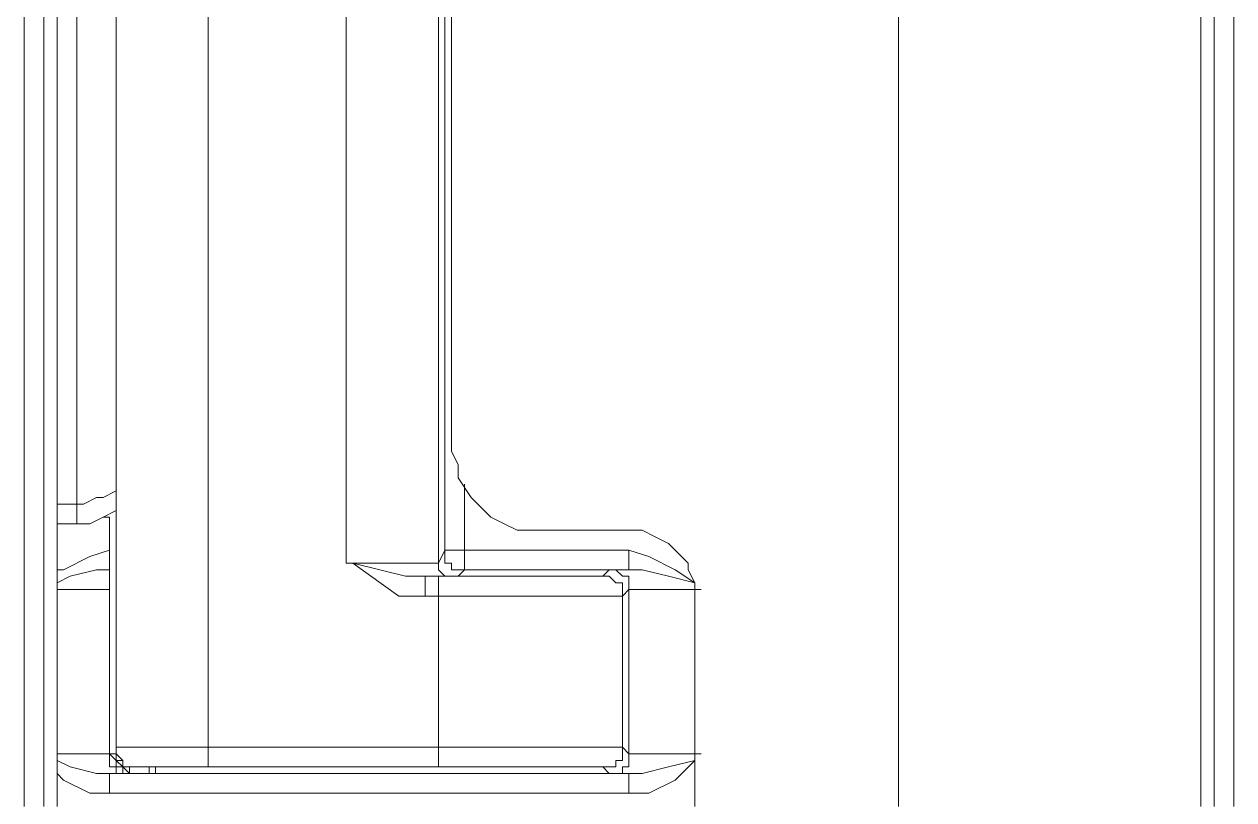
# Model space of a CAD drawing. Header units: centimetres. Extents: x -12.2 to 12.2, y -6.1 to 6.1.
# Drawn here: x -6.248 to -5.599, y -5.385 to -4.969 of the extents above; entities that cross this region are included whole.
import ezdxf

# ---------------------------------------------------------------- set-up
doc = ezdxf.new("R2010")
doc.units = ezdxf.units.CM
doc.header["$MEASUREMENT"] = 0
doc.layers.add('Camada 1', color=7, linetype='Continuous')

msp = doc.modelspace()

# ---------------------------------------------------------------- linework, layer by layer
at = {"layer": 'Camada 1', "lineweight": 9}
for points in [[(-6.24834, -5.38876), (-6.24834, -5.38876), (-6.24834, -4.60559), (-6.24834, -4.60559)], [(-6.23776, -4.60559), (-6.23776, -4.60559), (-6.23776, -5.38876), (-6.23776, -5.38876)], [(-5.77915, -5.38876), (-5.77915, -5.38876), (-5.77915, -4.60559), (-5.77915, -4.60559)], [(-5.61687, -4.60559), (-5.61687, -4.60559), (-5.61687, -5.38876), (-5.61687, -5.38876)], [(-5.60981, -5.38876), (-5.60981, -5.38876), (-5.60981, -4.60559), (-5.60981, -4.60559)], [(-5.59923, -4.60559), (-5.59923, -4.60559), (-5.59923, -5.38876), (-5.59923, -5.38876)], [(-6.19895, -5.36053), (-6.19895, -5.36053), (-6.19895, -4.63381), (-6.19895, -4.63381)], [(-6.19895, -4.63381), (-6.19895, -4.63381), (-6.19895, -5.36053), (-6.19895, -5.36053)], [(-6.19895, -5.36053), (-6.19895, -5.36053), (-6.19895, -4.63381), (-6.19895, -4.63381)], [(-6.19895, -4.63381), (-6.19895, -4.63381), (-6.19895, -5.36053), (-6.19895, -5.36053)], [(-6.19895, -5.35701), (-6.19895, -5.35701), (-6.19895, -4.63734), (-6.19895, -4.63734)], [(-6.19895, -4.63734), (-6.19895, -4.63734), (-6.19895, -5.35701), (-6.19895, -5.35701)], [(-6.19895, -5.35701), (-6.19895, -5.35701), (-6.19895, -4.63734), (-6.19895, -4.63734)], [(-6.19895, -4.63734), (-6.19895, -4.63734), (-6.19895, -5.35701), (-6.19895, -5.35701)], [(-6.14956, -4.63734), (-6.14956, -4.63734), (-6.14956, -5.35701), (-6.14956, -5.35701)], [(-6.07548, -5.25823), (-6.07548, -5.25823), (-6.07548, -4.73612), (-6.07548, -4.73612)], [(-6.02609, -4.73612), (-6.02609, -4.73612), (-6.02609, -5.25823), (-6.02609, -5.25823)], [(-6.02256, -5.25117), (-6.02256, -5.25117), (-6.02256, -4.74317), (-6.02256, -4.74317)], [(-6.2307, -5.22648), (-6.2307, -5.22648), (-6.2307, -4.76787), (-6.2307, -4.76787)], [(-6.22012, -4.76787), (-6.22012, -4.76787), (-6.22012, -5.22648), (-6.22012, -5.22648)], [(-6.01904, -4.79609), (-6.01904, -4.79609), (-6.01904, -5.19826), (-6.01904, -5.19826)], [(-6.01198, -5.2159), (-6.01198, -5.2159), (-6.01198, -5.25117), (-6.01198, -5.25117)], [(-6.22012, -5.22648), (-6.22012, -5.22648), (-6.22012, -5.22648), (-6.22012, -5.22648)], [(-6.2307, -5.23706), (-6.2307, -5.23706), (-6.2307, -5.23706), (-6.2307, -5.23706)], [(-6.2307, -5.38876), (-6.2307, -5.38876), (-6.2307, -5.23706), (-6.2307, -5.23706)], [(-6.22012, -5.23706), (-6.22012, -5.23706), (-6.2307, -5.23706), (-6.2307, -5.23706)], [(-6.22012, -5.23706), (-6.22012, -5.23706), (-6.22012, -5.23706), (-6.22012, -5.23706)], [(-6.22012, -5.23706), (-6.22012, -5.23706), (-6.22012, -5.23706), (-6.22012, -5.23706)], [(-6.20248, -5.23353), (-6.20248, -5.23353), (-6.20248, -5.25117), (-6.20248, -5.25117)], [(-6.20248, -5.36053), (-6.20248, -5.36053), (-6.20248, -5.23353), (-6.20248, -5.23353)], [(-5.97317, -5.24059), (-5.97317, -5.24059), (-5.92379, -5.24059), (-5.92379, -5.24059)], [(-6.20248, -5.25117), (-6.20248, -5.25117), (-6.20248, -5.25117), (-6.20248, -5.25117)], [(-6.02609, -5.25823), (-6.02609, -5.25823), (-6.02256, -5.25117), (-6.02256, -5.25117)], [(-6.01198, -5.25117), (-6.01198, -5.25117), (-5.92379, -5.25117), (-5.92379, -5.25117)], [(-6.20248, -5.26176), (-6.20248, -5.26176), (-6.20248, -5.26176), (-6.20248, -5.26176)], [(-6.01198, -5.26176), (-6.01198, -5.26176), (-6.01551, -5.26528), (-6.01551, -5.26528)], [(-5.92379, -5.26176), (-5.92379, -5.26176), (-6.01198, -5.26176), (-6.01198, -5.26176)], [(-5.9379, -5.26528), (-5.9379, -5.26528), (-5.93437, -5.26176), (-5.93437, -5.26176)], [(-6.03315, -5.26528), (-6.03315, -5.26528), (-6.02609, -5.26528), (-6.02609, -5.26528)], [(-6.20248, -5.27234), (-6.20248, -5.27234), (-6.20248, -5.27234), (-6.20248, -5.27234)], [(-6.20248, -5.27234), (-6.20248, -5.27234), (-6.20248, -5.36053), (-6.20248, -5.36053)], [(-6.20248, -5.27234), (-6.20248, -5.27234), (-6.20248, -5.27234), (-6.20248, -5.27234)], [(-6.20248, -5.27234), (-6.20248, -5.27234), (-6.20248, -5.27234), (-6.20248, -5.27234)], [(-6.02609, -5.27587), (-6.02609, -5.27587), (-6.03315, -5.27587), (-6.03315, -5.27587)], [(-6.02609, -5.35701), (-6.02609, -5.35701), (-6.02609, -5.27587), (-6.02609, -5.27587)], [(-5.92379, -5.27234), (-5.92379, -5.27234), (-5.92731, -5.27587), (-5.92731, -5.27587)], [(-5.92731, -5.27587), (-5.92731, -5.27587), (-5.92731, -5.35701), (-5.92731, -5.35701)], [(-5.92379, -5.36053), (-5.92379, -5.36053), (-5.92379, -5.27234), (-5.92379, -5.27234)], [(-5.88851, -5.27587), (-5.88851, -5.27587), (-5.88851, -5.38876), (-5.88851, -5.38876)], [(-6.20248, -5.36053), (-6.20248, -5.36053), (-6.20248, -5.36053), (-6.20248, -5.36053)], [(-6.19895, -5.35701), (-6.19895, -5.35701), (-6.19895, -5.35701), (-6.19895, -5.35701)], [(-6.19895, -5.35701), (-6.19895, -5.35701), (-6.19895, -5.35701), (-6.19895, -5.35701)], [(-6.19895, -5.35701), (-6.19895, -5.35701), (-6.19895, -5.35701), (-6.19895, -5.35701)], [(-6.19895, -5.36053), (-6.19895, -5.36053), (-6.19895, -5.36053), (-6.19895, -5.36053)], [(-6.19895, -5.36053), (-6.19895, -5.36053), (-6.19895, -5.36053), (-6.19895, -5.36053)], [(-6.19895, -5.36053), (-6.19895, -5.36053), (-6.19895, -5.36053), (-6.19895, -5.36053)], [(-6.19895, -5.36053), (-6.19895, -5.36053), (-6.19895, -5.36053), (-6.19895, -5.36053)], [(-6.14956, -5.35701), (-6.14956, -5.35701), (-6.02609, -5.35701), (-6.02609, -5.35701)], [(-5.92731, -5.35701), (-5.92731, -5.35701), (-5.92379, -5.36053), (-5.92379, -5.36053)], [(-6.18837, -5.36759), (-6.18837, -5.36759), (-6.1919, -5.36759), (-6.1919, -5.36759)], [(-6.18131, -5.36759), (-6.18131, -5.36759), (-6.18837, -5.36759), (-6.18837, -5.36759)], [(-6.18837, -5.36759), (-6.18837, -5.36759), (-6.18131, -5.36759), (-6.18131, -5.36759)], [(-6.18837, -5.36759), (-6.18837, -5.36759), (-6.18837, -5.36759), (-6.18837, -5.36759)], [(-6.18837, -5.36759), (-6.18837, -5.36759), (-6.18131, -5.36759), (-6.18131, -5.36759)], [(-6.18837, -5.36759), (-6.18837, -5.36759), (-6.18837, -5.36759), (-6.18837, -5.36759)], [(-6.18131, -5.36759), (-6.18131, -5.36759), (-6.18837, -5.36759), (-6.18837, -5.36759)], [(-6.18837, -5.36759), (-6.18837, -5.36759), (-6.18131, -5.36759), (-6.18131, -5.36759)], [(-6.18837, -5.36759), (-6.18837, -5.36759), (-6.18837, -5.36759), (-6.18837, -5.36759)], [(-6.18131, -5.36759), (-6.18131, -5.36759), (-6.18131, -5.36759), (-6.18131, -5.36759)], [(-6.18131, -5.36759), (-6.18131, -5.36759), (-6.18131, -5.36759), (-6.18131, -5.36759)], [(-6.17779, -5.36759), (-6.17779, -5.36759), (-6.17426, -5.36759), (-6.17426, -5.36759)], [(-6.02609, -5.36759), (-6.02609, -5.36759), (-6.14956, -5.36759), (-6.14956, -5.36759)], [(-5.93437, -5.37112), (-5.93437, -5.37112), (-5.9379, -5.36759), (-5.9379, -5.36759)], [(-6.20248, -5.37112), (-6.20248, -5.37112), (-5.92379, -5.37112), (-5.92379, -5.37112)], [(-6.1919, -5.37112), (-6.1919, -5.37112), (-6.1919, -5.37112), (-6.1919, -5.37112)], [(-6.18131, -5.37112), (-6.18131, -5.37112), (-6.1919, -5.37112), (-6.1919, -5.37112)], [(-6.1919, -5.37112), (-6.1919, -5.37112), (-6.18131, -5.37112), (-6.18131, -5.37112)], [(-6.1919, -5.37112), (-6.1919, -5.37112), (-6.1919, -5.37112), (-6.1919, -5.37112)], [(-6.18131, -5.37112), (-6.18131, -5.37112), (-6.1919, -5.37112), (-6.1919, -5.37112)], [(-6.18131, -5.37112), (-6.18131, -5.37112), (-6.18131, -5.37112), (-6.18131, -5.37112)], [(-5.92379, -5.3817), (-5.92379, -5.3817), (-6.20248, -5.3817), (-6.20248, -5.3817)]]:
    msp.add_open_spline(points, degree=3, dxfattribs=at)
for points, knots in [([(-6.01904, -5.19826), (-6.01904, -5.19826), (-6.01551, -5.20531), (-6.01551, -5.20531), (-6.01551, -5.20531), (-6.01551, -5.21237), (-6.01551, -5.21237), (-6.01551, -5.21237), (-6.00845, -5.22295), (-6.00845, -5.22295), (-6.00845, -5.22295), (-6.00492, -5.22648), (-6.00492, -5.22648), (-6.00492, -5.22648), (-5.99787, -5.23353), (-5.99787, -5.23353), (-5.99787, -5.23353), (-5.99081, -5.23706), (-5.99081, -5.23706), (-5.99081, -5.23706), (-5.98376, -5.24059), (-5.98376, -5.24059), (-5.98376, -5.24059), (-5.97317, -5.24059), (-5.97317, -5.24059)], [0, 0, 0, 0, 0.125, 0.125, 0.125, 0.25, 0.25, 0.25, 0.375, 0.375, 0.375, 0.5, 0.5, 0.5, 0.625, 0.625, 0.625, 0.75, 0.75, 0.75, 0.875, 0.875, 0.875, 1, 1, 1, 1]), ([(-6.22012, -5.22648), (-6.22012, -5.22648), (-6.21659, -5.22648), (-6.21659, -5.22648), (-6.21659, -5.22648), (-6.20954, -5.22295), (-6.20954, -5.22295), (-6.20954, -5.22295), (-6.20601, -5.22295), (-6.20601, -5.22295), (-6.20601, -5.22295), (-6.19895, -5.21942), (-6.19895, -5.21942)], [0, 0, 0, 0, 0.25, 0.25, 0.25, 0.5, 0.5, 0.5, 0.75, 0.75, 0.75, 1, 1, 1, 1]), ([(-6.2307, -5.23706), (-6.2307, -5.23706), (-6.2307, -5.23706), (-6.2307, -5.23706), (-6.2307, -5.23706), (-6.2307, -5.23353), (-6.2307, -5.23353), (-6.2307, -5.23353), (-6.2307, -5.22648), (-6.2307, -5.22648)], [0, 0, 0, 0, 0.333333, 0.333333, 0.333333, 0.666667, 0.666667, 0.666667, 1, 1, 1, 1]), ([(-6.2307, -5.22648), (-6.2307, -5.22648), (-6.2307, -5.22648), (-6.2307, -5.22648), (-6.2307, -5.22648), (-6.22717, -5.22648), (-6.22717, -5.22648), (-6.22717, -5.22648), (-6.22365, -5.22648), (-6.22365, -5.22648), (-6.22365, -5.22648), (-6.22012, -5.22648), (-6.22012, -5.22648)], [0, 0, 0, 0, 0.25, 0.25, 0.25, 0.5, 0.5, 0.5, 0.75, 0.75, 0.75, 1, 1, 1, 1]), ([(-6.22012, -5.22648), (-6.22012, -5.22648), (-6.22012, -5.23001), (-6.22012, -5.23001), (-6.22012, -5.23001), (-6.22012, -5.23353), (-6.22012, -5.23353), (-6.22012, -5.23353), (-6.22012, -5.23706), (-6.22012, -5.23706)], [0, 0, 0, 0, 0.333333, 0.333333, 0.333333, 0.666667, 0.666667, 0.666667, 1, 1, 1, 1]), ([(-6.22012, -5.22648), (-6.22012, -5.22648), (-6.22012, -5.23001), (-6.22012, -5.23001), (-6.22012, -5.23001), (-6.22012, -5.23353), (-6.22012, -5.23353), (-6.22012, -5.23353), (-6.22012, -5.23706), (-6.22012, -5.23706)], [0, 0, 0, 0, 0.333333, 0.333333, 0.333333, 0.666667, 0.666667, 0.666667, 1, 1, 1, 1]), ([(-6.19895, -5.23001), (-6.19895, -5.23001), (-6.20601, -5.23353), (-6.20601, -5.23353), (-6.20601, -5.23353), (-6.21306, -5.23706), (-6.21306, -5.23706), (-6.21306, -5.23706), (-6.22012, -5.23706), (-6.22012, -5.23706)], [0, 0, 0, 0, 0.333333, 0.333333, 0.333333, 0.666667, 0.666667, 0.666667, 1, 1, 1, 1]), ([(-6.22012, -5.23706), (-6.22012, -5.23706), (-6.22365, -5.23706), (-6.22365, -5.23706), (-6.22365, -5.23706), (-6.22717, -5.23706), (-6.22717, -5.23706), (-6.22717, -5.23706), (-6.2307, -5.23706), (-6.2307, -5.23706)], [0, 0, 0, 0, 0.333333, 0.333333, 0.333333, 0.666667, 0.666667, 0.666667, 1, 1, 1, 1]), ([(-6.20248, -5.23353), (-6.20248, -5.23353), (-6.20601, -5.23353), (-6.20601, -5.23353), (-6.20601, -5.23353), (-6.21306, -5.23706), (-6.21306, -5.23706), (-6.21306, -5.23706), (-6.22012, -5.23706), (-6.22012, -5.23706)], [0, 0, 0, 0, 0.333333, 0.333333, 0.333333, 0.666667, 0.666667, 0.666667, 1, 1, 1, 1]), ([(-5.92379, -5.24059), (-5.92379, -5.24059), (-5.91673, -5.24059), (-5.91673, -5.24059), (-5.91673, -5.24059), (-5.90967, -5.24412), (-5.90967, -5.24412), (-5.90967, -5.24412), (-5.90262, -5.24765), (-5.90262, -5.24765), (-5.90262, -5.24765), (-5.89909, -5.25117), (-5.89909, -5.25117), (-5.89909, -5.25117), (-5.89204, -5.25823), (-5.89204, -5.25823), (-5.89204, -5.25823), (-5.89204, -5.26176), (-5.89204, -5.26176), (-5.89204, -5.26176), (-5.88851, -5.26881), (-5.88851, -5.26881), (-5.88851, -5.26881), (-5.88851, -5.27587), (-5.88851, -5.27587)], [0, 0, 0, 0, 0.125, 0.125, 0.125, 0.25, 0.25, 0.25, 0.375, 0.375, 0.375, 0.5, 0.5, 0.5, 0.625, 0.625, 0.625, 0.75, 0.75, 0.75, 0.875, 0.875, 0.875, 1, 1, 1, 1]), ([(-6.2307, -5.26176), (-6.2307, -5.26176), (-6.22717, -5.26176), (-6.22717, -5.26176), (-6.22717, -5.26176), (-6.21306, -5.2547), (-6.21306, -5.2547), (-6.21306, -5.2547), (-6.20248, -5.25117), (-6.20248, -5.25117)], [0, 0, 0, 0, 0.333333, 0.333333, 0.333333, 0.666667, 0.666667, 0.666667, 1, 1, 1, 1]), ([(-6.20248, -5.27234), (-6.20248, -5.27234), (-6.20248, -5.27234), (-6.20248, -5.27234), (-6.20248, -5.27234), (-6.20248, -5.26881), (-6.20248, -5.26881), (-6.20248, -5.26881), (-6.20248, -5.26528), (-6.20248, -5.26528), (-6.20248, -5.26528), (-6.20248, -5.26176), (-6.20248, -5.26176), (-6.20248, -5.26176), (-6.20248, -5.25823), (-6.20248, -5.25823), (-6.20248, -5.25823), (-6.20248, -5.2547), (-6.20248, -5.2547), (-6.20248, -5.2547), (-6.20248, -5.25117), (-6.20248, -5.25117)], [0, 0, 0, 0, 0.142857, 0.142857, 0.142857, 0.285714, 0.285714, 0.285714, 0.428571, 0.428571, 0.428571, 0.571429, 0.571429, 0.571429, 0.714286, 0.714286, 0.714286, 0.857143, 0.857143, 0.857143, 1, 1, 1, 1]), ([(-6.20248, -5.25117), (-6.20248, -5.25117), (-6.20248, -5.2547), (-6.20248, -5.2547), (-6.20248, -5.2547), (-6.20248, -5.25823), (-6.20248, -5.25823), (-6.20248, -5.25823), (-6.20248, -5.26176), (-6.20248, -5.26176)], [0, 0, 0, 0, 0.333333, 0.333333, 0.333333, 0.666667, 0.666667, 0.666667, 1, 1, 1, 1]), ([(-6.02256, -5.25117), (-6.02256, -5.25117), (-6.02256, -5.2547), (-6.02256, -5.2547), (-6.02256, -5.2547), (-6.02256, -5.25823), (-6.02256, -5.25823), (-6.02256, -5.25823), (-6.01904, -5.25823), (-6.01904, -5.25823), (-6.01904, -5.25823), (-6.01904, -5.26176), (-6.01904, -5.26176), (-6.01904, -5.26176), (-6.01551, -5.26176), (-6.01551, -5.26176), (-6.01551, -5.26176), (-6.01198, -5.26176), (-6.01198, -5.26176)], [0, 0, 0, 0, 0.166667, 0.166667, 0.166667, 0.333333, 0.333333, 0.333333, 0.5, 0.5, 0.5, 0.666667, 0.666667, 0.666667, 0.833333, 0.833333, 0.833333, 1, 1, 1, 1]), ([(-6.02256, -5.25117), (-6.02256, -5.25117), (-6.02256, -5.25117), (-6.02256, -5.25117), (-6.02256, -5.25117), (-6.01904, -5.25117), (-6.01904, -5.25117), (-6.01904, -5.25117), (-6.01551, -5.25117), (-6.01551, -5.25117), (-6.01551, -5.25117), (-6.01198, -5.25117), (-6.01198, -5.25117)], [0, 0, 0, 0, 0.25, 0.25, 0.25, 0.5, 0.5, 0.5, 0.75, 0.75, 0.75, 1, 1, 1, 1]), ([(-6.01198, -5.26176), (-6.01198, -5.26176), (-6.01198, -5.26176), (-6.01198, -5.26176), (-6.01198, -5.26176), (-6.01198, -5.25823), (-6.01198, -5.25823), (-6.01198, -5.25823), (-6.01198, -5.2547), (-6.01198, -5.2547), (-6.01198, -5.2547), (-6.01198, -5.25117), (-6.01198, -5.25117)], [0, 0, 0, 0, 0.25, 0.25, 0.25, 0.5, 0.5, 0.5, 0.75, 0.75, 0.75, 1, 1, 1, 1]), ([(-5.92379, -5.26176), (-5.92379, -5.26176), (-5.92379, -5.26176), (-5.92379, -5.26176), (-5.92379, -5.26176), (-5.92379, -5.25823), (-5.92379, -5.25823), (-5.92379, -5.25823), (-5.92379, -5.2547), (-5.92379, -5.2547), (-5.92379, -5.2547), (-5.92379, -5.25117), (-5.92379, -5.25117)], [0, 0, 0, 0, 0.25, 0.25, 0.25, 0.5, 0.5, 0.5, 0.75, 0.75, 0.75, 1, 1, 1, 1]), ([(-5.92379, -5.25117), (-5.92379, -5.25117), (-5.9132, -5.2547), (-5.9132, -5.2547), (-5.9132, -5.2547), (-5.89909, -5.26176), (-5.89909, -5.26176), (-5.89909, -5.26176), (-5.88851, -5.26881), (-5.88851, -5.26881)], [0, 0, 0, 0, 0.333333, 0.333333, 0.333333, 0.666667, 0.666667, 0.666667, 1, 1, 1, 1]), ([(-6.20248, -5.26176), (-6.20248, -5.26176), (-6.20954, -5.26176), (-6.20954, -5.26176), (-6.20954, -5.26176), (-6.22365, -5.26528), (-6.22365, -5.26528), (-6.22365, -5.26528), (-6.2307, -5.26881), (-6.2307, -5.26881)], [0, 0, 0, 0, 0.333333, 0.333333, 0.333333, 0.666667, 0.666667, 0.666667, 1, 1, 1, 1]), ([(-6.07548, -5.25823), (-6.07548, -5.25823), (-6.06842, -5.25823), (-6.06842, -5.25823), (-6.06842, -5.25823), (-6.05784, -5.25823), (-6.05784, -5.25823), (-6.05784, -5.25823), (-6.05079, -5.25823), (-6.05079, -5.25823), (-6.05079, -5.25823), (-6.04373, -5.25823), (-6.04373, -5.25823), (-6.04373, -5.25823), (-6.03667, -5.25823), (-6.03667, -5.25823), (-6.03667, -5.25823), (-6.02962, -5.25823), (-6.02962, -5.25823), (-6.02962, -5.25823), (-6.02609, -5.25823), (-6.02609, -5.25823)], [0, 0, 0, 0, 0.142857, 0.142857, 0.142857, 0.285714, 0.285714, 0.285714, 0.428571, 0.428571, 0.428571, 0.571429, 0.571429, 0.571429, 0.714286, 0.714286, 0.714286, 0.857143, 0.857143, 0.857143, 1, 1, 1, 1]), ([(-6.07548, -5.25823), (-6.07548, -5.25823), (-6.07548, -5.25823), (-6.07548, -5.25823), (-6.07548, -5.25823), (-6.07195, -5.25823), (-6.07195, -5.25823), (-6.07195, -5.25823), (-6.04373, -5.26528), (-6.04373, -5.26528), (-6.04373, -5.26528), (-6.03315, -5.26528), (-6.03315, -5.26528)], [0, 0, 0, 0, 0.25, 0.25, 0.25, 0.5, 0.5, 0.5, 0.75, 0.75, 0.75, 1, 1, 1, 1]), ([(-6.03315, -5.27587), (-6.03315, -5.27587), (-6.04726, -5.27587), (-6.04726, -5.27587), (-6.04726, -5.27587), (-6.07195, -5.25823), (-6.07195, -5.25823), (-6.07195, -5.25823), (-6.07548, -5.25823), (-6.07548, -5.25823)], [0, 0, 0, 0, 0.333333, 0.333333, 0.333333, 0.666667, 0.666667, 0.666667, 1, 1, 1, 1]), ([(-6.02609, -5.25823), (-6.02609, -5.25823), (-6.02609, -5.25823), (-6.02609, -5.25823), (-6.02609, -5.25823), (-6.02609, -5.26176), (-6.02609, -5.26176), (-6.02609, -5.26176), (-6.02256, -5.26528), (-6.02256, -5.26528), (-6.02256, -5.26528), (-6.01904, -5.26528), (-6.01904, -5.26528), (-6.01904, -5.26528), (-6.01551, -5.26528), (-6.01551, -5.26528)], [0, 0, 0, 0, 0.2, 0.2, 0.2, 0.4, 0.4, 0.4, 0.6, 0.6, 0.6, 0.8, 0.8, 0.8, 1, 1, 1, 1]), ([(-5.93437, -5.26176), (-5.93437, -5.26176), (-5.93084, -5.26176), (-5.93084, -5.26176), (-5.93084, -5.26176), (-5.92731, -5.26176), (-5.92731, -5.26176), (-5.92731, -5.26176), (-5.92379, -5.26176), (-5.92379, -5.26176)], [0, 0, 0, 0, 0.333333, 0.333333, 0.333333, 0.666667, 0.666667, 0.666667, 1, 1, 1, 1]), ([(-5.93437, -5.26176), (-5.93437, -5.26176), (-5.93084, -5.26176), (-5.93084, -5.26176), (-5.93084, -5.26176), (-5.92731, -5.26528), (-5.92731, -5.26528), (-5.92731, -5.26528), (-5.92379, -5.26528), (-5.92379, -5.26528), (-5.92379, -5.26528), (-5.92379, -5.26881), (-5.92379, -5.26881), (-5.92379, -5.26881), (-5.92379, -5.27234), (-5.92379, -5.27234)], [0, 0, 0, 0, 0.2, 0.2, 0.2, 0.4, 0.4, 0.4, 0.6, 0.6, 0.6, 0.8, 0.8, 0.8, 1, 1, 1, 1]), ([(-5.92379, -5.26176), (-5.92379, -5.26176), (-5.91673, -5.26176), (-5.91673, -5.26176), (-5.91673, -5.26176), (-5.90262, -5.26528), (-5.90262, -5.26528), (-5.90262, -5.26528), (-5.88851, -5.26881), (-5.88851, -5.26881)], [0, 0, 0, 0, 0.333333, 0.333333, 0.333333, 0.666667, 0.666667, 0.666667, 1, 1, 1, 1]), ([(-6.20248, -5.26881), (-6.20248, -5.26881), (-6.20248, -5.26881), (-6.20248, -5.26881), (-6.20248, -5.26881), (-6.20248, -5.27234), (-6.20248, -5.27234)], [0, 0, 0, 0, 0.5, 0.5, 0.5, 1, 1, 1, 1]), ([(-6.01551, -5.26528), (-6.01551, -5.26528), (-6.01904, -5.26528), (-6.01904, -5.26528), (-6.01904, -5.26528), (-6.02256, -5.26528), (-6.02256, -5.26528), (-6.02256, -5.26528), (-6.02609, -5.26528), (-6.02609, -5.26528), (-6.02609, -5.26528), (-6.03315, -5.26528), (-6.03315, -5.26528)], [0, 0, 0, 0, 0.25, 0.25, 0.25, 0.5, 0.5, 0.5, 0.75, 0.75, 0.75, 1, 1, 1, 1]), ([(-6.03315, -5.27587), (-6.03315, -5.27587), (-6.03315, -5.27587), (-6.03315, -5.27587), (-6.03315, -5.27587), (-6.03315, -5.27234), (-6.03315, -5.27234), (-6.03315, -5.27234), (-6.03315, -5.26881), (-6.03315, -5.26881), (-6.03315, -5.26881), (-6.03315, -5.26528), (-6.03315, -5.26528)], [0, 0, 0, 0, 0.25, 0.25, 0.25, 0.5, 0.5, 0.5, 0.75, 0.75, 0.75, 1, 1, 1, 1]), ([(-6.02609, -5.27587), (-6.02609, -5.27587), (-6.02609, -5.27587), (-6.02609, -5.27587), (-6.02609, -5.27587), (-6.02609, -5.27234), (-6.02609, -5.27234), (-6.02609, -5.27234), (-6.02609, -5.26881), (-6.02609, -5.26881), (-6.02609, -5.26881), (-6.02609, -5.26528), (-6.02609, -5.26528)], [0, 0, 0, 0, 0.25, 0.25, 0.25, 0.5, 0.5, 0.5, 0.75, 0.75, 0.75, 1, 1, 1, 1]), ([(-6.02609, -5.26528), (-6.02609, -5.26528), (-6.00845, -5.26528), (-6.00845, -5.26528), (-6.00845, -5.26528), (-5.99081, -5.26528), (-5.99081, -5.26528), (-5.99081, -5.26528), (-5.9767, -5.26528), (-5.9767, -5.26528), (-5.9767, -5.26528), (-5.96259, -5.26528), (-5.96259, -5.26528), (-5.96259, -5.26528), (-5.95201, -5.26528), (-5.95201, -5.26528), (-5.95201, -5.26528), (-5.94495, -5.26528), (-5.94495, -5.26528), (-5.94495, -5.26528), (-5.9379, -5.26528), (-5.9379, -5.26528)], [0, 0, 0, 0, 0.142857, 0.142857, 0.142857, 0.285714, 0.285714, 0.285714, 0.428571, 0.428571, 0.428571, 0.571429, 0.571429, 0.571429, 0.714286, 0.714286, 0.714286, 0.857143, 0.857143, 0.857143, 1, 1, 1, 1]), ([(-5.9379, -5.26528), (-5.9379, -5.26528), (-5.93437, -5.26528), (-5.93437, -5.26528), (-5.93437, -5.26528), (-5.93084, -5.26881), (-5.93084, -5.26881), (-5.93084, -5.26881), (-5.92731, -5.26881), (-5.92731, -5.26881), (-5.92731, -5.26881), (-5.92731, -5.27234), (-5.92731, -5.27234), (-5.92731, -5.27234), (-5.92731, -5.27587), (-5.92731, -5.27587)], [0, 0, 0, 0, 0.2, 0.2, 0.2, 0.4, 0.4, 0.4, 0.6, 0.6, 0.6, 0.8, 0.8, 0.8, 1, 1, 1, 1]), ([(-6.20248, -5.27234), (-6.20248, -5.27234), (-6.20248, -5.27234), (-6.20248, -5.27234), (-6.20248, -5.27234), (-6.20601, -5.27234), (-6.20601, -5.27234), (-6.20601, -5.27234), (-6.20954, -5.27234), (-6.20954, -5.27234), (-6.20954, -5.27234), (-6.21306, -5.27234), (-6.21306, -5.27234), (-6.21306, -5.27234), (-6.22012, -5.27234), (-6.22012, -5.27234), (-6.22012, -5.27234), (-6.22717, -5.27234), (-6.22717, -5.27234), (-6.22717, -5.27234), (-6.2307, -5.27234), (-6.2307, -5.27234)], [0, 0, 0, 0, 0.142857, 0.142857, 0.142857, 0.285714, 0.285714, 0.285714, 0.428571, 0.428571, 0.428571, 0.571429, 0.571429, 0.571429, 0.714286, 0.714286, 0.714286, 0.857143, 0.857143, 0.857143, 1, 1, 1, 1]), ([(-5.92731, -5.27587), (-5.92731, -5.27587), (-5.92731, -5.27587), (-5.92731, -5.27587), (-5.92731, -5.27587), (-5.93437, -5.27587), (-5.93437, -5.27587), (-5.93437, -5.27587), (-5.94495, -5.27587), (-5.94495, -5.27587), (-5.94495, -5.27587), (-5.95554, -5.27587), (-5.95554, -5.27587), (-5.95554, -5.27587), (-5.97317, -5.27587), (-5.97317, -5.27587), (-5.97317, -5.27587), (-5.98729, -5.27587), (-5.98729, -5.27587), (-5.98729, -5.27587), (-6.00845, -5.27587), (-6.00845, -5.27587), (-6.00845, -5.27587), (-6.02609, -5.27587), (-6.02609, -5.27587)], [0, 0, 0, 0, 0.125, 0.125, 0.125, 0.25, 0.25, 0.25, 0.375, 0.375, 0.375, 0.5, 0.5, 0.5, 0.625, 0.625, 0.625, 0.75, 0.75, 0.75, 0.875, 0.875, 0.875, 1, 1, 1, 1]), ([(-5.88498, -5.27234), (-5.88498, -5.27234), (-5.89204, -5.27234), (-5.89204, -5.27234), (-5.89204, -5.27234), (-5.89909, -5.27234), (-5.89909, -5.27234), (-5.89909, -5.27234), (-5.90615, -5.27234), (-5.90615, -5.27234), (-5.90615, -5.27234), (-5.90967, -5.27234), (-5.90967, -5.27234), (-5.90967, -5.27234), (-5.91673, -5.27234), (-5.91673, -5.27234), (-5.91673, -5.27234), (-5.92026, -5.27234), (-5.92026, -5.27234), (-5.92026, -5.27234), (-5.92379, -5.27234), (-5.92379, -5.27234)], [0, 0, 0, 0, 0.142857, 0.142857, 0.142857, 0.285714, 0.285714, 0.285714, 0.428571, 0.428571, 0.428571, 0.571429, 0.571429, 0.571429, 0.714286, 0.714286, 0.714286, 0.857143, 0.857143, 0.857143, 1, 1, 1, 1]), ([(-6.2307, -5.36053), (-6.2307, -5.36053), (-6.22717, -5.36053), (-6.22717, -5.36053), (-6.22717, -5.36053), (-6.22012, -5.36053), (-6.22012, -5.36053), (-6.22012, -5.36053), (-6.21306, -5.36053), (-6.21306, -5.36053), (-6.21306, -5.36053), (-6.20954, -5.36053), (-6.20954, -5.36053), (-6.20954, -5.36053), (-6.20601, -5.36053), (-6.20601, -5.36053), (-6.20601, -5.36053), (-6.20248, -5.36053), (-6.20248, -5.36053)], [0, 0, 0, 0, 0.166667, 0.166667, 0.166667, 0.333333, 0.333333, 0.333333, 0.5, 0.5, 0.5, 0.666667, 0.666667, 0.666667, 0.833333, 0.833333, 0.833333, 1, 1, 1, 1]), ([(-6.20248, -5.36053), (-6.20248, -5.36053), (-6.20248, -5.36053), (-6.20248, -5.36053), (-6.20248, -5.36053), (-6.19895, -5.36406), (-6.19895, -5.36406), (-6.19895, -5.36406), (-6.19895, -5.36759), (-6.19895, -5.36759), (-6.19895, -5.36759), (-6.19542, -5.36759), (-6.19542, -5.36759), (-6.19542, -5.36759), (-6.19542, -5.37112), (-6.19542, -5.37112), (-6.19542, -5.37112), (-6.1919, -5.37112), (-6.1919, -5.37112)], [0, 0, 0, 0, 0.166667, 0.166667, 0.166667, 0.333333, 0.333333, 0.333333, 0.5, 0.5, 0.5, 0.666667, 0.666667, 0.666667, 0.833333, 0.833333, 0.833333, 1, 1, 1, 1]), ([(-6.20248, -5.36053), (-6.20248, -5.36053), (-6.20248, -5.36406), (-6.20248, -5.36406), (-6.20248, -5.36406), (-6.20248, -5.36759), (-6.20248, -5.36759), (-6.20248, -5.36759), (-6.19895, -5.36759), (-6.19895, -5.36759), (-6.19895, -5.36759), (-6.19895, -5.37112), (-6.19895, -5.37112), (-6.19895, -5.37112), (-6.19542, -5.37112), (-6.19542, -5.37112), (-6.19542, -5.37112), (-6.1919, -5.37112), (-6.1919, -5.37112)], [0, 0, 0, 0, 0.166667, 0.166667, 0.166667, 0.333333, 0.333333, 0.333333, 0.5, 0.5, 0.5, 0.666667, 0.666667, 0.666667, 0.833333, 0.833333, 0.833333, 1, 1, 1, 1]), ([(-6.20248, -5.36053), (-6.20248, -5.36053), (-6.20248, -5.36053), (-6.20248, -5.36053), (-6.20248, -5.36053), (-6.19895, -5.36053), (-6.19895, -5.36053)], [0, 0, 0, 0, 0.5, 0.5, 0.5, 1, 1, 1, 1]), ([(-6.18837, -5.36759), (-6.18837, -5.36759), (-6.1919, -5.36759), (-6.1919, -5.36759), (-6.1919, -5.36759), (-6.19542, -5.36759), (-6.19542, -5.36759), (-6.19542, -5.36759), (-6.19542, -5.36406), (-6.19542, -5.36406), (-6.19542, -5.36406), (-6.19895, -5.36053), (-6.19895, -5.36053), (-6.19895, -5.36053), (-6.19895, -5.35701), (-6.19895, -5.35701)], [0, 0, 0, 0, 0.2, 0.2, 0.2, 0.4, 0.4, 0.4, 0.6, 0.6, 0.6, 0.8, 0.8, 0.8, 1, 1, 1, 1]), ([(-6.19895, -5.35701), (-6.19895, -5.35701), (-6.19895, -5.35701), (-6.19895, -5.35701), (-6.19895, -5.35701), (-6.19542, -5.35701), (-6.19542, -5.35701), (-6.19542, -5.35701), (-6.18837, -5.35701), (-6.18837, -5.35701), (-6.18837, -5.35701), (-6.18484, -5.35701), (-6.18484, -5.35701), (-6.18484, -5.35701), (-6.17779, -5.35701), (-6.17779, -5.35701), (-6.17779, -5.35701), (-6.1672, -5.35701), (-6.1672, -5.35701), (-6.1672, -5.35701), (-6.15662, -5.35701), (-6.15662, -5.35701), (-6.15662, -5.35701), (-6.14956, -5.35701), (-6.14956, -5.35701)], [0, 0, 0, 0, 0.125, 0.125, 0.125, 0.25, 0.25, 0.25, 0.375, 0.375, 0.375, 0.5, 0.5, 0.5, 0.625, 0.625, 0.625, 0.75, 0.75, 0.75, 0.875, 0.875, 0.875, 1, 1, 1, 1]), ([(-6.18837, -5.36759), (-6.18837, -5.36759), (-6.1919, -5.36759), (-6.1919, -5.36759), (-6.1919, -5.36759), (-6.19542, -5.36759), (-6.19542, -5.36759), (-6.19542, -5.36759), (-6.19542, -5.36406), (-6.19542, -5.36406), (-6.19542, -5.36406), (-6.19895, -5.36053), (-6.19895, -5.36053), (-6.19895, -5.36053), (-6.19895, -5.35701), (-6.19895, -5.35701)], [0, 0, 0, 0, 0.2, 0.2, 0.2, 0.4, 0.4, 0.4, 0.6, 0.6, 0.6, 0.8, 0.8, 0.8, 1, 1, 1, 1]), ([(-6.19895, -5.35701), (-6.19895, -5.35701), (-6.19895, -5.36053), (-6.19895, -5.36053), (-6.19895, -5.36053), (-6.19895, -5.36406), (-6.19895, -5.36406), (-6.19895, -5.36406), (-6.19542, -5.36406), (-6.19542, -5.36406), (-6.19542, -5.36406), (-6.19542, -5.36759), (-6.19542, -5.36759), (-6.19542, -5.36759), (-6.1919, -5.36759), (-6.1919, -5.36759), (-6.1919, -5.36759), (-6.18837, -5.36759), (-6.18837, -5.36759)], [0, 0, 0, 0, 0.166667, 0.166667, 0.166667, 0.333333, 0.333333, 0.333333, 0.5, 0.5, 0.5, 0.666667, 0.666667, 0.666667, 0.833333, 0.833333, 0.833333, 1, 1, 1, 1]), ([(-6.19895, -5.35701), (-6.19895, -5.35701), (-6.19895, -5.36053), (-6.19895, -5.36053), (-6.19895, -5.36053), (-6.19895, -5.36406), (-6.19895, -5.36406), (-6.19895, -5.36406), (-6.19542, -5.36406), (-6.19542, -5.36406), (-6.19542, -5.36406), (-6.19542, -5.36759), (-6.19542, -5.36759), (-6.19542, -5.36759), (-6.1919, -5.36759), (-6.1919, -5.36759), (-6.1919, -5.36759), (-6.18837, -5.36759), (-6.18837, -5.36759)], [0, 0, 0, 0, 0.166667, 0.166667, 0.166667, 0.333333, 0.333333, 0.333333, 0.5, 0.5, 0.5, 0.666667, 0.666667, 0.666667, 0.833333, 0.833333, 0.833333, 1, 1, 1, 1]), ([(-6.18837, -5.36759), (-6.18837, -5.36759), (-6.1919, -5.36759), (-6.1919, -5.36759), (-6.1919, -5.36759), (-6.19542, -5.36759), (-6.19542, -5.36759), (-6.19542, -5.36759), (-6.19895, -5.36406), (-6.19895, -5.36406), (-6.19895, -5.36406), (-6.19895, -5.36053), (-6.19895, -5.36053)], [0, 0, 0, 0, 0.25, 0.25, 0.25, 0.5, 0.5, 0.5, 0.75, 0.75, 0.75, 1, 1, 1, 1]), ([(-6.18837, -5.36759), (-6.18837, -5.36759), (-6.1919, -5.36759), (-6.1919, -5.36759), (-6.1919, -5.36759), (-6.19542, -5.36759), (-6.19542, -5.36759), (-6.19542, -5.36759), (-6.19895, -5.36406), (-6.19895, -5.36406), (-6.19895, -5.36406), (-6.19895, -5.36053), (-6.19895, -5.36053)], [0, 0, 0, 0, 0.25, 0.25, 0.25, 0.5, 0.5, 0.5, 0.75, 0.75, 0.75, 1, 1, 1, 1]), ([(-6.1919, -5.37112), (-6.1919, -5.37112), (-6.1919, -5.37112), (-6.1919, -5.37112), (-6.1919, -5.37112), (-6.19542, -5.36759), (-6.19542, -5.36759), (-6.19542, -5.36759), (-6.19895, -5.36759), (-6.19895, -5.36759), (-6.19895, -5.36759), (-6.19895, -5.36406), (-6.19895, -5.36406), (-6.19895, -5.36406), (-6.19895, -5.36053), (-6.19895, -5.36053)], [0, 0, 0, 0, 0.2, 0.2, 0.2, 0.4, 0.4, 0.4, 0.6, 0.6, 0.6, 0.8, 0.8, 0.8, 1, 1, 1, 1]), ([(-6.1919, -5.37112), (-6.1919, -5.37112), (-6.1919, -5.37112), (-6.1919, -5.37112), (-6.1919, -5.37112), (-6.19542, -5.36759), (-6.19542, -5.36759), (-6.19542, -5.36759), (-6.19895, -5.36759), (-6.19895, -5.36759), (-6.19895, -5.36759), (-6.19895, -5.36406), (-6.19895, -5.36406), (-6.19895, -5.36406), (-6.19895, -5.36053), (-6.19895, -5.36053)], [0, 0, 0, 0, 0.2, 0.2, 0.2, 0.4, 0.4, 0.4, 0.6, 0.6, 0.6, 0.8, 0.8, 0.8, 1, 1, 1, 1]), ([(-6.14956, -5.35701), (-6.14956, -5.35701), (-6.14956, -5.36053), (-6.14956, -5.36053), (-6.14956, -5.36053), (-6.14956, -5.36406), (-6.14956, -5.36406), (-6.14956, -5.36406), (-6.14956, -5.36759), (-6.14956, -5.36759)], [0, 0, 0, 0, 0.333333, 0.333333, 0.333333, 0.666667, 0.666667, 0.666667, 1, 1, 1, 1]), ([(-6.02609, -5.35701), (-6.02609, -5.35701), (-6.02609, -5.36053), (-6.02609, -5.36053), (-6.02609, -5.36053), (-6.02609, -5.36406), (-6.02609, -5.36406), (-6.02609, -5.36406), (-6.02609, -5.36759), (-6.02609, -5.36759)], [0, 0, 0, 0, 0.333333, 0.333333, 0.333333, 0.666667, 0.666667, 0.666667, 1, 1, 1, 1]), ([(-6.02609, -5.35701), (-6.02609, -5.35701), (-6.00845, -5.35701), (-6.00845, -5.35701), (-6.00845, -5.35701), (-5.98729, -5.35701), (-5.98729, -5.35701), (-5.98729, -5.35701), (-5.97317, -5.35701), (-5.97317, -5.35701), (-5.97317, -5.35701), (-5.95554, -5.35701), (-5.95554, -5.35701), (-5.95554, -5.35701), (-5.94495, -5.35701), (-5.94495, -5.35701), (-5.94495, -5.35701), (-5.93437, -5.35701), (-5.93437, -5.35701), (-5.93437, -5.35701), (-5.92731, -5.35701), (-5.92731, -5.35701)], [0, 0, 0, 0, 0.142857, 0.142857, 0.142857, 0.285714, 0.285714, 0.285714, 0.428571, 0.428571, 0.428571, 0.571429, 0.571429, 0.571429, 0.714286, 0.714286, 0.714286, 0.857143, 0.857143, 0.857143, 1, 1, 1, 1]), ([(-5.92731, -5.35701), (-5.92731, -5.35701), (-5.92731, -5.36053), (-5.92731, -5.36053), (-5.92731, -5.36053), (-5.92731, -5.36406), (-5.92731, -5.36406), (-5.92731, -5.36406), (-5.93084, -5.36406), (-5.93084, -5.36406), (-5.93084, -5.36406), (-5.93084, -5.36759), (-5.93084, -5.36759), (-5.93084, -5.36759), (-5.93437, -5.36759), (-5.93437, -5.36759), (-5.93437, -5.36759), (-5.9379, -5.36759), (-5.9379, -5.36759)], [0, 0, 0, 0, 0.166667, 0.166667, 0.166667, 0.333333, 0.333333, 0.333333, 0.5, 0.5, 0.5, 0.666667, 0.666667, 0.666667, 0.833333, 0.833333, 0.833333, 1, 1, 1, 1]), ([(-5.92379, -5.36053), (-5.92379, -5.36053), (-5.92379, -5.36406), (-5.92379, -5.36406), (-5.92379, -5.36406), (-5.92379, -5.36759), (-5.92379, -5.36759), (-5.92379, -5.36759), (-5.92731, -5.36759), (-5.92731, -5.36759), (-5.92731, -5.36759), (-5.92731, -5.37112), (-5.92731, -5.37112), (-5.92731, -5.37112), (-5.93084, -5.37112), (-5.93084, -5.37112), (-5.93084, -5.37112), (-5.93437, -5.37112), (-5.93437, -5.37112)], [0, 0, 0, 0, 0.166667, 0.166667, 0.166667, 0.333333, 0.333333, 0.333333, 0.5, 0.5, 0.5, 0.666667, 0.666667, 0.666667, 0.833333, 0.833333, 0.833333, 1, 1, 1, 1]), ([(-5.92379, -5.36053), (-5.92379, -5.36053), (-5.92379, -5.36053), (-5.92379, -5.36053), (-5.92379, -5.36053), (-5.92026, -5.36053), (-5.92026, -5.36053), (-5.92026, -5.36053), (-5.91673, -5.36053), (-5.91673, -5.36053), (-5.91673, -5.36053), (-5.90967, -5.36053), (-5.90967, -5.36053), (-5.90967, -5.36053), (-5.90615, -5.36053), (-5.90615, -5.36053), (-5.90615, -5.36053), (-5.89909, -5.36053), (-5.89909, -5.36053), (-5.89909, -5.36053), (-5.89204, -5.36053), (-5.89204, -5.36053), (-5.89204, -5.36053), (-5.88498, -5.36053), (-5.88498, -5.36053)], [0, 0, 0, 0, 0.125, 0.125, 0.125, 0.25, 0.25, 0.25, 0.375, 0.375, 0.375, 0.5, 0.5, 0.5, 0.625, 0.625, 0.625, 0.75, 0.75, 0.75, 0.875, 0.875, 0.875, 1, 1, 1, 1]), ([(-6.2307, -5.36406), (-6.2307, -5.36406), (-6.22365, -5.36759), (-6.22365, -5.36759), (-6.22365, -5.36759), (-6.20954, -5.37112), (-6.20954, -5.37112), (-6.20954, -5.37112), (-6.20248, -5.37112), (-6.20248, -5.37112)], [0, 0, 0, 0, 0.333333, 0.333333, 0.333333, 0.666667, 0.666667, 0.666667, 1, 1, 1, 1]), ([(-6.1919, -5.37112), (-6.1919, -5.37112), (-6.1919, -5.37112), (-6.1919, -5.37112), (-6.1919, -5.37112), (-6.1919, -5.36759), (-6.1919, -5.36759), (-6.1919, -5.36759), (-6.19542, -5.36759), (-6.19542, -5.36759)], [0, 0, 0, 0, 0.333333, 0.333333, 0.333333, 0.666667, 0.666667, 0.666667, 1, 1, 1, 1]), ([(-6.1919, -5.37112), (-6.1919, -5.37112), (-6.1919, -5.37112), (-6.1919, -5.37112), (-6.1919, -5.37112), (-6.19542, -5.37112), (-6.19542, -5.37112), (-6.19542, -5.37112), (-6.19542, -5.36759), (-6.19542, -5.36759)], [0, 0, 0, 0, 0.333333, 0.333333, 0.333333, 0.666667, 0.666667, 0.666667, 1, 1, 1, 1]), ([(-6.1919, -5.36759), (-6.1919, -5.36759), (-6.1919, -5.36759), (-6.1919, -5.36759), (-6.1919, -5.36759), (-6.18837, -5.36759), (-6.18837, -5.36759)], [0, 0, 0, 0, 0.5, 0.5, 0.5, 1, 1, 1, 1]), ([(-6.14956, -5.36759), (-6.14956, -5.36759), (-6.15662, -5.36759), (-6.15662, -5.36759), (-6.15662, -5.36759), (-6.16367, -5.36759), (-6.16367, -5.36759), (-6.16367, -5.36759), (-6.17073, -5.36759), (-6.17073, -5.36759), (-6.17073, -5.36759), (-6.17779, -5.36759), (-6.17779, -5.36759), (-6.17779, -5.36759), (-6.18131, -5.36759), (-6.18131, -5.36759), (-6.18131, -5.36759), (-6.18484, -5.36759), (-6.18484, -5.36759), (-6.18484, -5.36759), (-6.18837, -5.36759), (-6.18837, -5.36759)], [0, 0, 0, 0, 0.142857, 0.142857, 0.142857, 0.285714, 0.285714, 0.285714, 0.428571, 0.428571, 0.428571, 0.571429, 0.571429, 0.571429, 0.714286, 0.714286, 0.714286, 0.857143, 0.857143, 0.857143, 1, 1, 1, 1]), ([(-6.17779, -5.36759), (-6.17779, -5.36759), (-6.17779, -5.36759), (-6.17779, -5.36759), (-6.17779, -5.36759), (-6.18131, -5.36759), (-6.18131, -5.36759)], [0, 0, 0, 0, 0.5, 0.5, 0.5, 1, 1, 1, 1]), ([(-6.17779, -5.37112), (-6.17779, -5.37112), (-6.17779, -5.37112), (-6.17779, -5.37112), (-6.17779, -5.37112), (-6.17779, -5.36759), (-6.17779, -5.36759), (-6.17779, -5.36759), (-6.18131, -5.36759), (-6.18131, -5.36759)], [0, 0, 0, 0, 0.333333, 0.333333, 0.333333, 0.666667, 0.666667, 0.666667, 1, 1, 1, 1]), ([(-6.17779, -5.36759), (-6.17779, -5.36759), (-6.17779, -5.36759), (-6.17779, -5.36759), (-6.17779, -5.36759), (-6.18131, -5.36759), (-6.18131, -5.36759)], [0, 0, 0, 0, 0.5, 0.5, 0.5, 1, 1, 1, 1]), ([(-6.18131, -5.36759), (-6.18131, -5.36759), (-6.17779, -5.36759), (-6.17779, -5.36759), (-6.17779, -5.36759), (-6.17426, -5.36759), (-6.17426, -5.36759), (-6.17426, -5.36759), (-6.17779, -5.36759), (-6.17779, -5.36759)], [0, 0, 0, 0, 0.333333, 0.333333, 0.333333, 0.666667, 0.666667, 0.666667, 1, 1, 1, 1]), ([(-6.18131, -5.36759), (-6.18131, -5.36759), (-6.17779, -5.36759), (-6.17779, -5.36759), (-6.17779, -5.36759), (-6.17426, -5.36759), (-6.17426, -5.36759), (-6.17426, -5.36759), (-6.17779, -5.36759), (-6.17779, -5.36759)], [0, 0, 0, 0, 0.333333, 0.333333, 0.333333, 0.666667, 0.666667, 0.666667, 1, 1, 1, 1]), ([(-6.18131, -5.37112), (-6.18131, -5.37112), (-6.18131, -5.37112), (-6.18131, -5.37112), (-6.18131, -5.37112), (-6.18131, -5.36759), (-6.18131, -5.36759)], [0, 0, 0, 0, 0.5, 0.5, 0.5, 1, 1, 1, 1]), ([(-5.9379, -5.36759), (-5.9379, -5.36759), (-5.9379, -5.36759), (-5.9379, -5.36759), (-5.9379, -5.36759), (-5.94495, -5.36759), (-5.94495, -5.36759), (-5.94495, -5.36759), (-5.95201, -5.36759), (-5.95201, -5.36759), (-5.95201, -5.36759), (-5.96259, -5.36759), (-5.96259, -5.36759), (-5.96259, -5.36759), (-5.9767, -5.36759), (-5.9767, -5.36759), (-5.9767, -5.36759), (-5.99081, -5.36759), (-5.99081, -5.36759), (-5.99081, -5.36759), (-6.00845, -5.36759), (-6.00845, -5.36759), (-6.00845, -5.36759), (-6.02609, -5.36759), (-6.02609, -5.36759)], [0, 0, 0, 0, 0.125, 0.125, 0.125, 0.25, 0.25, 0.25, 0.375, 0.375, 0.375, 0.5, 0.5, 0.5, 0.625, 0.625, 0.625, 0.75, 0.75, 0.75, 0.875, 0.875, 0.875, 1, 1, 1, 1]), ([(-5.88851, -5.36406), (-5.88851, -5.36406), (-5.90262, -5.36759), (-5.90262, -5.36759), (-5.90262, -5.36759), (-5.91673, -5.37112), (-5.91673, -5.37112), (-5.91673, -5.37112), (-5.92379, -5.37112), (-5.92379, -5.37112)], [0, 0, 0, 0, 0.333333, 0.333333, 0.333333, 0.666667, 0.666667, 0.666667, 1, 1, 1, 1]), ([(-5.88851, -5.36406), (-5.88851, -5.36406), (-5.89909, -5.37465), (-5.89909, -5.37465), (-5.89909, -5.37465), (-5.9132, -5.3817), (-5.9132, -5.3817), (-5.9132, -5.3817), (-5.92379, -5.3817), (-5.92379, -5.3817)], [0, 0, 0, 0, 0.333333, 0.333333, 0.333333, 0.666667, 0.666667, 0.666667, 1, 1, 1, 1]), ([(-6.20248, -5.3817), (-6.20248, -5.3817), (-6.21306, -5.3817), (-6.21306, -5.3817), (-6.21306, -5.3817), (-6.22717, -5.37465), (-6.22717, -5.37465), (-6.22717, -5.37465), (-6.2307, -5.37112), (-6.2307, -5.37112)], [0, 0, 0, 0, 0.333333, 0.333333, 0.333333, 0.666667, 0.666667, 0.666667, 1, 1, 1, 1]), ([(-6.1919, -5.37112), (-6.1919, -5.37112), (-6.19542, -5.37112), (-6.19542, -5.37112), (-6.19542, -5.37112), (-6.20248, -5.37112), (-6.20248, -5.37112)], [0, 0, 0, 0, 0.5, 0.5, 0.5, 1, 1, 1, 1]), ([(-6.20248, -5.3817), (-6.20248, -5.3817), (-6.20248, -5.3817), (-6.20248, -5.3817), (-6.20248, -5.3817), (-6.20248, -5.37817), (-6.20248, -5.37817), (-6.20248, -5.37817), (-6.20248, -5.37465), (-6.20248, -5.37465), (-6.20248, -5.37465), (-6.20248, -5.37112), (-6.20248, -5.37112)], [0, 0, 0, 0, 0.25, 0.25, 0.25, 0.5, 0.5, 0.5, 0.75, 0.75, 0.75, 1, 1, 1, 1]), ([(-6.17779, -5.37112), (-6.17779, -5.37112), (-6.17779, -5.37112), (-6.17779, -5.37112), (-6.17779, -5.37112), (-6.18131, -5.37112), (-6.18131, -5.37112)], [0, 0, 0, 0, 0.5, 0.5, 0.5, 1, 1, 1, 1]), ([(-6.18131, -5.37112), (-6.18131, -5.37112), (-6.17779, -5.37112), (-6.17779, -5.37112), (-6.17779, -5.37112), (-6.17426, -5.37112), (-6.17426, -5.37112), (-6.17426, -5.37112), (-6.17779, -5.37112), (-6.17779, -5.37112)], [0, 0, 0, 0, 0.333333, 0.333333, 0.333333, 0.666667, 0.666667, 0.666667, 1, 1, 1, 1]), ([(-6.18131, -5.37112), (-6.18131, -5.37112), (-6.17779, -5.37112), (-6.17779, -5.37112), (-6.17779, -5.37112), (-6.17426, -5.37112), (-6.17426, -5.37112), (-6.17426, -5.37112), (-6.17779, -5.37112), (-6.17779, -5.37112)], [0, 0, 0, 0, 0.333333, 0.333333, 0.333333, 0.666667, 0.666667, 0.666667, 1, 1, 1, 1]), ([(-5.92379, -5.37112), (-5.92379, -5.37112), (-5.92731, -5.37112), (-5.92731, -5.37112), (-5.92731, -5.37112), (-5.93084, -5.37112), (-5.93084, -5.37112), (-5.93084, -5.37112), (-5.93437, -5.37112), (-5.93437, -5.37112)], [0, 0, 0, 0, 0.333333, 0.333333, 0.333333, 0.666667, 0.666667, 0.666667, 1, 1, 1, 1]), ([(-5.92379, -5.3817), (-5.92379, -5.3817), (-5.92379, -5.3817), (-5.92379, -5.3817), (-5.92379, -5.3817), (-5.92379, -5.37817), (-5.92379, -5.37817), (-5.92379, -5.37817), (-5.92379, -5.37465), (-5.92379, -5.37465), (-5.92379, -5.37465), (-5.92379, -5.37112), (-5.92379, -5.37112)], [0, 0, 0, 0, 0.25, 0.25, 0.25, 0.5, 0.5, 0.5, 0.75, 0.75, 0.75, 1, 1, 1, 1])]:
    msp.add_open_spline(points, degree=3, knots=knots, dxfattribs=at)

doc.saveas('drawing.dxf')
